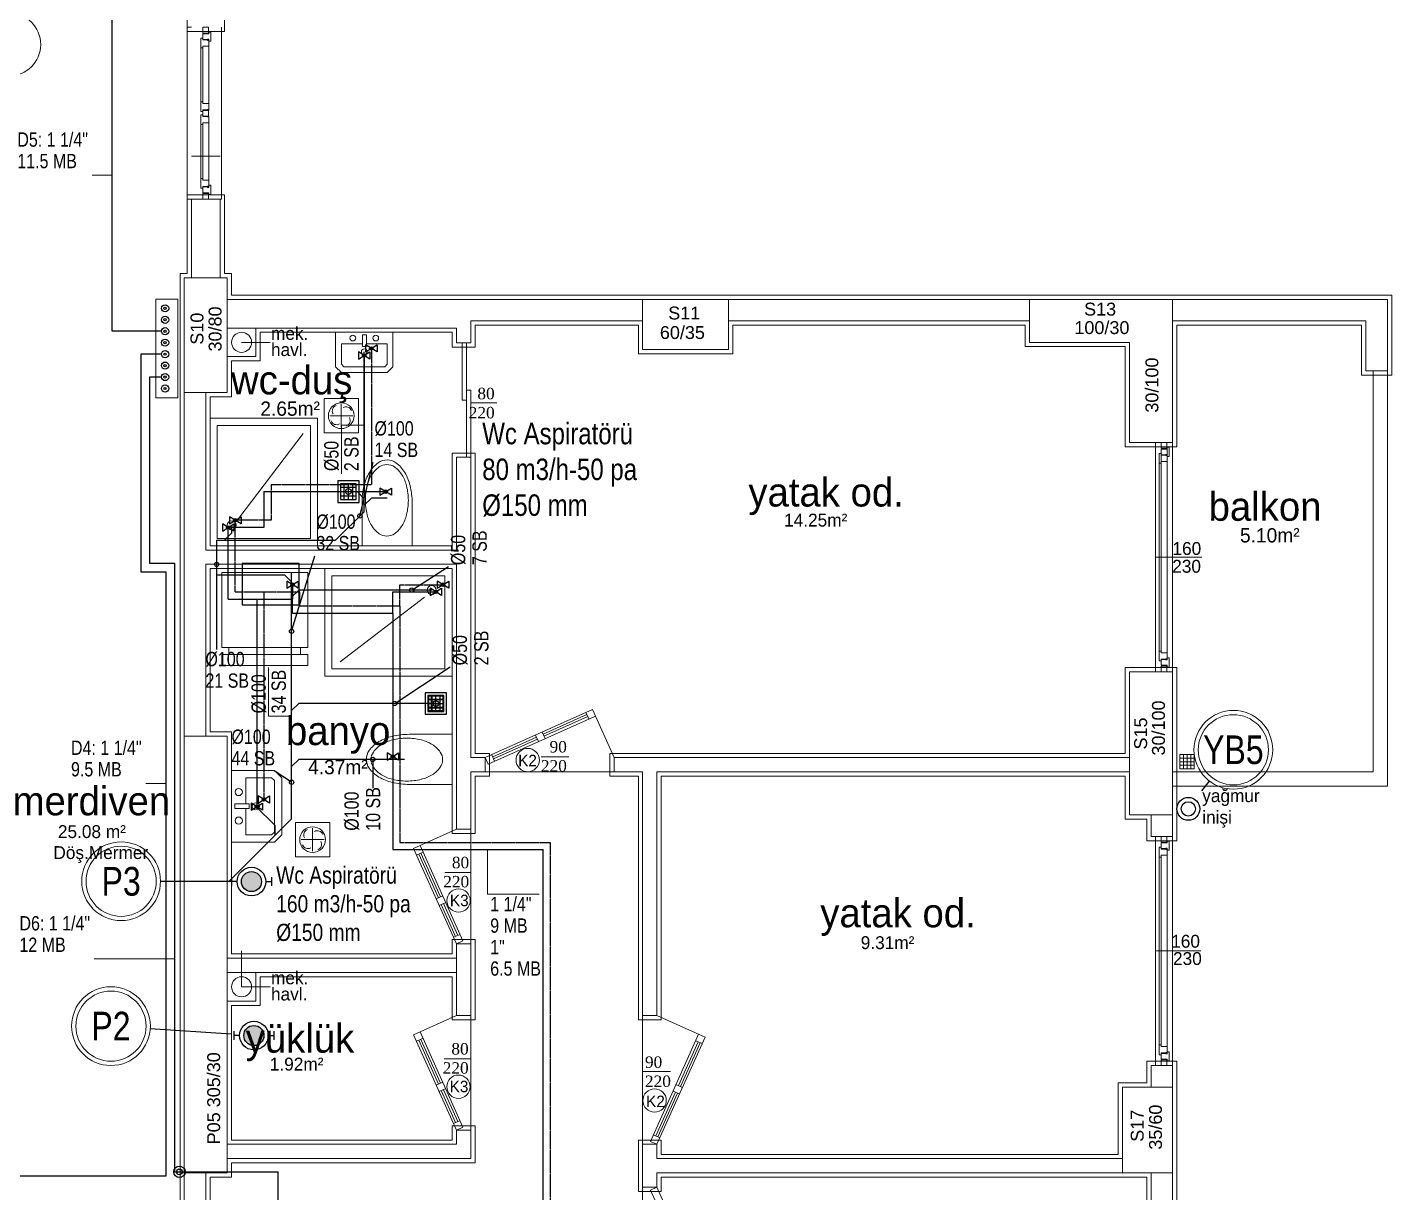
# Model space of a CAD drawing. Header units: centimetres. Extents: x 247352 to 270197, y -444050 to -441150.
# Drawn here: x 255610 to 256562, y -442880 to -442066 of the extents above; entities that cross this region are included whole.
import ezdxf
from ezdxf.enums import TextEntityAlignment as Align

# ---------------------------------------------------------------- set-up
doc = ezdxf.new("R2010")
doc.units = ezdxf.units.CM
doc.linetypes.add('DASHED', pattern=[1.524, 1.27, -0.254])
for name, color, linetype, lineweight in [('ROTAS-MIMARI', 8, 'Continuous', 13), ('ROTAS-MIMARI-YAZI', 8, 'Continuous', 13), ('ROTAS-SIHHI-HAVALANDIRMA-SEMBOL', 30, 'Continuous', 13), ('ROTAS-SIHHI-HAVALANDIRMA-YAZI', 30, 'Continuous', 9), ('ROTAS-SIHHI-KOLON-NO', 6, 'Continuous', 18), ('ROTAS-SIHHI-PIS-SU-CAP', 211, 'Continuous', 18), ('ROTAS-SIHHI-SAYAC', 5, 'Continuous', 18), ('ROTAS-SIHHI-TEMIZ-SU-CAP', 101, 'Continuous', 18), ('ROTAS-SIHHI-YAGMUR-NO', 3, 'Continuous', 18)]:
    doc.layers.add(name, color=color, linetype=linetype, lineweight=lineweight)
for name, color, linetype in [('ROTAS-SEMBOL-KILAVUZ', 9, 'Continuous'), ('ROTAS-SIHHI-PIS-SU', 6, 'Continuous'), ('ROTAS-SIHHI-SEMBOL', 5, 'Continuous'), ('ROTAS-SIHHI-SICAK-SU', 1, 'DASHED'), ('ROTAS-SIHHI-SOGUK-SU', 5, 'Continuous')]:
    doc.layers.add(name, color=color, linetype=linetype)
doc.styles.add('arial_1_18', font='arial.ttf', dxfattribs={"height": 0.2})
doc.styles.add('ROTAS-YAZI', font='arial.ttf')
pattern_1 = [(45, (11656977.4, -21881944.5), (-441.941738, 441.941738), []), (45, (11657419.35, -21881944.5), (-441.941738, 441.941738), [781.25, -156.25, 0, -156.25])]

# ---------------------------------------------------------------- blocks, each defined once
blk = doc.blocks.new('ROTAS-S2-PIS-KOLON')
h = blk.add_hatch(color=6)
edge = h.paths.add_edge_path()
edge.add_arc((0, 0), 7, 0, 360)
at = {"color": 30}
for p, q in [((-10, 0), (-14, 0)), ((10, 0), (14, 0))]:
    blk.add_line(p, q, dxfattribs=at)
at = {"color": 1}
for points in [[(-14, -3), (-14, 3)], [(14, -3), (14, 3)]]:
    blk.add_lwpolyline(points, dxfattribs=at)
at = {"color": 30}
blk.add_circle((0, 0), 10, dxfattribs=at)
at = {"color": 6}
blk.add_circle((0, 0), 7, dxfattribs=at)
at = {"style": 'ROTAS-YAZI', "flags": 1}
blk.add_attdef('NO', (0, 0), '', height=5, dxfattribs=at)
blk = doc.blocks.new('ROTAS-S2-YER-SUZGECI')
for p, q in [((-5.5, 3), (5.5, 3)), ((-5.5, 0), (5.5, 0)), ((-3, -5.5), (-3, 5.5)), ((0, -5.5), (0, 5.5)), ((3, -5.5), (3, 5.5)), ((-5.5, -3), (5.5, -3))]:
    blk.add_line(p, q)
for points in [[(-7.5, -7.5), (7.5, -7.5), (7.5, 7.5), (-7.5, 7.5)], [(-5.5, -5.5), (5.5, -5.5), (5.5, 5.5), (-5.5, 5.5)]]:
    blk.add_lwpolyline(points, close=True)
blk.add_circle((0, 0), 2)
blk = doc.blocks.new('ROTAS-S2-TEMIZ-GIRIS')
for radius in [4, 2]:
    blk.add_circle((0, 0), radius)
blk = doc.blocks.new('ROTAS-S2-KURESEL-VANA')
blk.add_lwpolyline([(-4, -2.5), (4, 2.5), (4, -2.5), (-4, 2.5)], close=True)
blk.add_circle((0, 0), 1.2)
blk = doc.blocks.new('ROTAS-S2-KOLON-YAGMUR')
at = {"color": 3}
for radius in [8, 5]:
    blk.add_circle((0, 0), radius, dxfattribs=at)
blk = doc.blocks.new('ROTAS-S2-TS-KOLON')
for radius in [2.5, 0.8]:
    blk.add_circle((0, 0), radius)
blk = doc.blocks.new('ROTAS-S2-KOLON-NO')
at = {"color": 1}
for radius in [27.5, 24.5]:
    blk.add_circle((0, 0), radius, dxfattribs=at)
at = {"color": 6, "style": 'ROTAS-YAZI', "width": 0.8}
blk.add_attdef('NO', text='', height=20, dxfattribs=at).set_placement((0, 0), align=Align.MIDDLE_CENTER)
blk = doc.blocks.new('ROTAS-S2-ASPIRATOR')
for q in [(-8, 0), (0, 8), (8, 0), (0, -8)]:
    blk.add_line((0, 0), q)
blk.add_lwpolyline([(-12, -12), (12, -12), (12, 12), (-12, 12)], close=True)
blk.add_circle((0, 0), 9)
for centre, start, end in [((-2.26, 3.3), 110, 210), ((3.3, 2.26), 20, 120), ((-3.3, -2.26), 200, 300), ((2.26, -3.3), 290, 390)]:
    blk.add_arc(centre, 4, start, end)
blk = doc.blocks.new('ROTAS-S2-KOLON-NO-YAGMUR')
at = {"color": 1}
for radius in [27.5, 24.5]:
    blk.add_circle((0, 0), radius, dxfattribs=at)
at = {"color": 3, "style": 'ROTAS-YAZI', "width": 0.8}
blk.add_attdef('NO', text='', height=20, dxfattribs=at).set_placement((0, 0), align=Align.MIDDLE_CENTER)
blk = doc.blocks.new('ROTAS-S2-TS-CAP2')
at = {"style": 'ROTAS-YAZI', "width": 0.8}
for tag, p in [('C1', (0, 15)), ('M1', (0, 0))]:
    blk.add_attdef(tag, p, '', height=10, dxfattribs=at)
blk = doc.blocks.new('ROTAS-S2-PS-CAP-U')
for p, q in [((0, 0), (0, 16)), ((0, 16), (34, 16))]:
    blk.add_line(p, q)
at = {"style": 'ROTAS-YAZI', "width": 0.8}
for tag, p in [('CAP', (2, 18)), ('SB', (2, 4))]:
    blk.add_attdef(tag, p, '', height=10, dxfattribs=at)
blk = doc.blocks.new('ROTAS-S2-PS-CAP-UL')
for p, q in [((0, 16), (-34, 16)), ((0, 0), (0, 16))]:
    blk.add_line(p, q)
at = {"style": 'ROTAS-YAZI', "width": 0.8}
for tag, p in [('CAP', (-32, 18)), ('SB', (-32, 4))]:
    blk.add_attdef(tag, p, '', height=10, dxfattribs=at)
blk = doc.blocks.new('ROTAS-S2-TS-CAP4')
at = {"style": 'ROTAS-YAZI', "width": 0.8}
for tag, p in [('C1', (0, 45)), ('M1', (0, 30)), ('C2', (0, 15)), ('M2', (0, 0))]:
    blk.add_attdef(tag, p, '', height=10, dxfattribs=at)

msp = doc.modelspace()

# ---------------------------------------------------------------- hatches: boundary and pattern name
at = {"layer": 'ROTAS-MIMARI', "ltscale": 0.03}
h = msp.add_hatch(dxfattribs=at)
h.set_pattern_fill('ANSI35', color=256, scale=50, style=0)
h.set_pattern_definition([(45, (11656977.4, -21882944.5), (-441.941738, 441.941738), []), (45, (11657419.35, -21882944.5), (-441.941738, 441.941738), [781.25, -156.25, 0, -156.25])])
h.paths.add_polyline_path([(255749.41, -442240.76), (255719.41, -442240.76), (255719.41, -442320.76), (255749.41, -442320.76)])
h.paths.add_polyline_path([(255747.89, -442295.14), (255747.89, -442259.02), (255733.92, -442259.02), (255733.92, -442295.14)], flags=24)
h.paths.add_polyline_path([(255735.23, -442289.73), (255735.23, -442262.7), (255721.27, -442262.7), (255721.27, -442289.73)], flags=24)
h = msp.add_hatch(dxfattribs=at)
h.set_pattern_fill('ANSI35', color=256, scale=50, style=0)
h.set_pattern_definition(pattern_1)
h.paths.add_polyline_path([(256099.41, -442255.76), (256039.41, -442255.76), (256039.41, -442290.76), (256099.41, -442290.76)])
h.paths.add_polyline_path([(256049.12, -442285.91), (256085.24, -442285.91), (256085.24, -442271.94), (256049.12, -442271.94)], flags=24)
h.paths.add_polyline_path([(256054.97, -442272.27), (256081.99, -442272.27), (256081.99, -442258.31), (256054.97, -442258.31)], flags=24)
h = msp.add_hatch(dxfattribs=at)
h.set_pattern_fill('ANSI35', color=256, scale=50, style=0)
h.set_pattern_definition(pattern_1)
h.paths.add_polyline_path([(256409.41, -442255.76), (256309.41, -442255.76), (256309.41, -442285.76), (256379.41, -442285.76), (256379.41, -442355.76), (256409.41, -442355.76)])
h.paths.add_polyline_path([(256401.97, -442337.15), (256401.97, -442294.04), (256388, -442294.04), (256388, -442337.15)], flags=24)
h.paths.add_polyline_path([(256338.52, -442282.46), (256381.64, -442282.46), (256381.64, -442268.49), (256338.52, -442268.49)], flags=24)
h.paths.add_polyline_path([(256345.29, -442269.54), (256372.32, -442269.54), (256372.32, -442255.57), (256345.29, -442255.57)], flags=9)
h = msp.add_hatch(dxfattribs=at)
h.set_pattern_fill('ANSI35', color=256, scale=50, style=0)
h.set_pattern_definition(pattern_1)
h.paths.add_polyline_path([(256409.41, -442515.76), (256379.41, -442515.76), (256379.41, -442615.76), (256409.41, -442615.76)])
h.paths.add_polyline_path([(256406.53, -442576.61), (256406.53, -442533.5), (256392.56, -442533.5), (256392.56, -442576.61)], flags=24)
h.paths.add_polyline_path([(256394.1, -442572.42), (256394.1, -442545.4), (256380.14, -442545.4), (256380.14, -442572.42)], flags=24)
h = msp.add_hatch(dxfattribs=at)
h.set_pattern_fill('ANSI35', color=256, scale=50, style=0)
h.set_pattern_definition(pattern_1)
h.paths.add_polyline_path([(255749.41, -442560.76), (255719.41, -442560.76), (255719.41, -442865.76), (255749.41, -442865.76)])
h.paths.add_polyline_path([(255746.9, -442848.09), (255746.9, -442779.12), (255732.93, -442779.12), (255732.93, -442848.09)], flags=24)
h = msp.add_hatch(dxfattribs=at)
h.set_pattern_fill('ANSI35', color=256, scale=50, style=0)
h.set_pattern_definition(pattern_1)
h.paths.add_polyline_path([(256409.41, -442805.76), (256374.41, -442805.76), (256374.41, -442865.76), (256409.41, -442865.76)])
h.paths.add_polyline_path([(256404.48, -442851.82), (256404.48, -442815.7), (256390.51, -442815.7), (256390.51, -442851.82)], flags=24)
h.paths.add_polyline_path([(256391.7, -442846.31), (256391.7, -442819.28), (256377.74, -442819.28), (256377.74, -442846.31)], flags=24)

# ---------------------------------------------------------------- linework, layer by layer
for p, q in [((255721.41, -442068.76), (255721.41, -442058.76)), ((255747.41, -442058.76), (255747.41, -442068.76)), ((255721.41, -442185.76), (255721.41, -442065.76)), ((255721.41, -442065.76), (255724.41, -442065.76)), ((255747.41, -442068.76), (255721.41, -442068.76)), ((255736.41, -442065.76), (255732.41, -442065.76)), ((255732.41, -442065.76), (255732.41, -442069.76)), ((255736.41, -442069.76), (255736.41, -442065.76)), ((255736.61, -442070.28), (255736.61, -442069.08)), ((255738.01, -442069.08), (255736.61, -442069.08)), ((255738.01, -442075.48), (255738.01, -442069.08)), ((255745.41, -442185.76), (255745.41, -442065.76)), ((255731.01, -442080.18), (255731.01, -442073.38)), ((255732.41, -442073.38), (255731.01, -442073.38)), ((255732.41, -442069.76), (255736.41, -442069.76)), ((255736.61, -442070.28), (255732.41, -442070.28)), ((255732.41, -442074.28), (255732.41, -442070.28)), ((255732.41, -442073.38), (255732.41, -442074.58)), ((255735.61, -442074.28), (255732.41, -442074.28)), ((255735.61, -442074.58), (255732.41, -442074.58)), ((255736.61, -442073.98), (255735.61, -442073.98)), ((255735.61, -442074.28), (255735.61, -442073.98)), ((255735.61, -442074.88), (255735.61, -442074.58)), ((255736.11, -442074.88), (255735.61, -442074.88)), ((255736.61, -442074.58), (255736.11, -442074.58)), ((255736.11, -442074.88), (255736.11, -442074.58)), ((255736.61, -442075.48), (255736.61, -442073.98)), ((255736.61, -442074.58), (255736.61, -442078.98)), ((255738.01, -442075.48), (255736.61, -442075.48)), ((255732.41, -442080.18), (255731.01, -442080.18)), ((255731.01, -442117.86), (255731.01, -442080.18)), ((255732.41, -442080.18), (255732.41, -442078.98)), ((255736.61, -442078.98), (255732.41, -442078.98)), ((255732.41, -442080.18), (255732.41, -442117.86)), ((255736.61, -442078.98), (255736.61, -442119.06)), ((255732.41, -442117.86), (255731.01, -442117.86)), ((255731.01, -442117.86), (255731.01, -442124.66)), ((255732.41, -442124.66), (255731.01, -442124.66)), ((255732.41, -442117.86), (255732.41, -442119.06)), ((255736.61, -442119.06), (255732.41, -442119.06)), ((255732.41, -442124.66), (255732.41, -442123.46)), ((255735.61, -442123.46), (255732.41, -442123.46)), ((255735.61, -442123.76), (255732.41, -442123.76)), ((255736.41, -442123.76), (255732.41, -442123.76)), ((255732.41, -442123.76), (255732.41, -442127.76)), ((255736.11, -442123.16), (255735.61, -442123.16)), ((255735.61, -442123.16), (255735.61, -442123.46)), ((255736.11, -442123.16), (255736.11, -442123.46)), ((255736.61, -442123.46), (255736.11, -442123.46)), ((255736.41, -442127.76), (255736.41, -442123.76)), ((255736.61, -442124.06), (255736.41, -442124.06)), ((255736.61, -442123.46), (255736.61, -442119.06)), ((255736.61, -442122.56), (255736.61, -442124.06)), ((255731.01, -442133.66), (255731.01, -442126.86)), ((255732.41, -442126.86), (255731.01, -442126.86)), ((255732.41, -442133.66), (255731.01, -442133.66)), ((255731.01, -442133.66), (255731.01, -442171.36)), ((255732.41, -442127.76), (255732.41, -442128.06)), ((255732.41, -442127.76), (255736.41, -442127.76)), ((255736.61, -442128.06), (255732.41, -442128.06)), ((255732.41, -442133.66), (255732.41, -442132.46)), ((255736.61, -442132.46), (255732.41, -442132.46)), ((255732.41, -442171.36), (255732.41, -442133.66)), ((255735.61, -442128.36), (255735.61, -442128.06)), ((255736.11, -442128.36), (255735.61, -442128.36)), ((255736.61, -442128.06), (255736.11, -442128.06)), ((255736.11, -442128.36), (255736.11, -442128.06)), ((255736.61, -442172.56), (255736.61, -442128.06)), ((255724.41, -442155.76), (255744.41, -442155.76)), ((255732.41, -442171.36), (255731.01, -442171.36)), ((255731.01, -442171.36), (255731.01, -442178.16)), ((255732.41, -442171.36), (255732.41, -442172.56)), ((255736.61, -442172.56), (255732.41, -442172.56)), ((255736.61, -442176.96), (255736.61, -442172.56)), ((255721.41, -442182.76), (255721.41, -442237.76)), ((255747.41, -442182.76), (255721.41, -442182.76)), ((255732.41, -442178.16), (255731.01, -442178.16)), ((255732.41, -442178.16), (255732.41, -442176.96)), ((255735.61, -442176.96), (255732.41, -442176.96)), ((255732.41, -442177.26), (255732.41, -442181.26)), ((255735.61, -442177.26), (255732.41, -442177.26)), ((255736.61, -442181.26), (255732.41, -442181.26)), ((255732.41, -442185.76), (255732.41, -442181.76)), ((255732.41, -442181.76), (255736.41, -442181.76)), ((255736.11, -442176.66), (255735.61, -442176.66)), ((255735.61, -442176.66), (255735.61, -442176.96)), ((255735.61, -442177.26), (255735.61, -442177.56)), ((255736.61, -442177.56), (255735.61, -442177.56)), ((255736.11, -442176.66), (255736.11, -442176.96)), ((255736.61, -442176.96), (255736.11, -442176.96)), ((255736.41, -442181.76), (255736.41, -442185.76)), ((255738.01, -442176.06), (255736.61, -442176.06)), ((255736.61, -442176.06), (255736.61, -442177.56)), ((255736.61, -442181.26), (255736.61, -442182.46)), ((255738.01, -442182.46), (255736.61, -442182.46)), ((255738.01, -442176.06), (255738.01, -442182.46)), ((255747.41, -442237.76), (255747.41, -442182.76)), ((255721.41, -442185.76), (255724.41, -442185.76)), ((255724.41, -442185.76), (255724.41, -442240.76)), ((255724.41, -442185.76), (255744.41, -442185.76)), ((255736.41, -442185.76), (255732.41, -442185.76)), ((255739.41, -442185.76), (255745.41, -442185.76)), ((255744.41, -442185.76), (255744.41, -442240.76)), ((255721.41, -442237.76), (255716.41, -442237.76)), ((255716.41, -442237.76), (255716.41, -442320.76)), ((255747.41, -442237.76), (255752.41, -442237.76)), ((255752.41, -442252.76), (255752.41, -442237.76)), ((255749.41, -442255.76), (256039.41, -442255.76)), ((256039.41, -442252.76), (255752.41, -442252.76)), ((256099.41, -442252.76), (256039.41, -442252.76)), ((256562.41, -442252.76), (256099.41, -442252.76)), ((256099.41, -442255.76), (256309.41, -442255.76)), ((256562.41, -442252.76), (256562.41, -442308.76)), ((255749.41, -442275.76), (255909.41, -442275.76)), ((255769.41, -442275.76), (255749.41, -442275.76)), ((255749.41, -442275.76), (255749.41, -442295.76)), ((255769.41, -442295.76), (255769.41, -442275.76)), ((255909.41, -442275.76), (255909.41, -442286.05)), ((255919.41, -442270.76), (256039.41, -442270.76)), ((255919.41, -442270.76), (255919.41, -442286.05)), ((255922.41, -442289.05), (255922.41, -442273.76)), ((255922.41, -442273.76), (256036.41, -442273.76)), ((256036.41, -442273.76), (256036.41, -442293.76)), ((256099.41, -442270.76), (256309.41, -442270.76)), ((256102.41, -442293.76), (256102.41, -442273.76)), ((256102.41, -442273.76), (256306.41, -442273.76)), ((256306.41, -442273.76), (256306.41, -442288.76)), ((256409.41, -442270.76), (256544.41, -442270.76)), ((256412.41, -442358.76), (256412.41, -442273.76)), ((256412.41, -442273.76), (256541.41, -442273.76)), ((256541.41, -442273.76), (256541.41, -442308.76)), ((256544.41, -442270.76), (256544.41, -442305.76)), ((255779.41, -442285.76), (255759.41, -442285.76)), ((255772.41, -442278.76), (255906.41, -442278.76)), ((255772.41, -442278.76), (255772.41, -442298.76)), ((255906.41, -442278.76), (255906.41, -442289.05)), ((255909.41, -442286.05), (255919.41, -442286.05)), ((255913.41, -442286.05), (255913.41, -442326.05)), ((255916.41, -442326.05), (255916.41, -442286.05)), ((255749.41, -442295.76), (255769.41, -442295.76)), ((255906.41, -442289.05), (255922.41, -442289.05)), ((256036.41, -442293.76), (256102.41, -442293.76)), ((256306.41, -442288.76), (256376.41, -442288.76)), ((256376.41, -442288.76), (256376.41, -442358.76)), ((255752.41, -442323.76), (255752.41, -442298.76)), ((255752.41, -442298.76), (255772.41, -442298.76)), ((256544.41, -442305.76), (256559.41, -442305.76)), ((256541.41, -442308.76), (256562.41, -442308.76)), ((255716.41, -442320.76), (255716.41, -442560.76)), ((255719.41, -442320.76), (255719.41, -442560.76)), ((255734.41, -442320.76), (255734.41, -442350.76)), ((255737.41, -442427.76), (255737.41, -442323.76)), ((255737.41, -442323.76), (255752.41, -442323.76)), ((255913.41, -442326.05), (255916.41, -442326.05)), ((255916.41, -442319.08), (255916.41, -442366.05)), ((255919.41, -442319.08), (255916.41, -442319.08)), ((255919.41, -442366.05), (255919.41, -442319.08)), ((255919.41, -442328.06), (255937.52, -442328.06)), ((255734.41, -442430.76), (255734.41, -442341.76)), ((255807.41, -442338.76), (255737.41, -442338.76)), ((255922.41, -442363.05), (255906.41, -442363.05)), ((255906.41, -442363.05), (255906.41, -442427.76)), ((255922.41, -442572.76), (255922.41, -442363.05)), ((256376.41, -442358.76), (256391.41, -442358.76)), ((256391.41, -442358.76), (256412.41, -442358.76)), ((256409.41, -442355.76), (256394.41, -442355.76)), ((256397.6, -442515.76), (256397.6, -442355.76)), ((256400.01, -442501.36), (256400.01, -442363.36)), ((256401.41, -442363.36), (256400.01, -442363.36)), ((256400.01, -442370.16), (256400.01, -442363.36)), ((256401.41, -442355.76), (256401.41, -442359.76)), ((256401.41, -442359.76), (256405.41, -442359.76)), ((256401.41, -442360.26), (256401.41, -442501.36)), ((256401.41, -442364.26), (256401.41, -442360.26)), ((256405.61, -442360.26), (256401.41, -442360.26)), ((256401.41, -442363.36), (256401.41, -442364.56)), ((256404.61, -442364.26), (256401.41, -442364.26)), ((256404.61, -442364.26), (256404.61, -442363.96)), ((256405.61, -442363.96), (256404.61, -442363.96)), ((256405.41, -442359.76), (256405.41, -442355.76)), ((256405.61, -442359.06), (256405.61, -442502.56)), ((256407.01, -442359.06), (256405.61, -442359.06)), ((256405.61, -442360.26), (256405.61, -442359.06)), ((256405.61, -442365.46), (256405.61, -442363.96)), ((256407.01, -442365.46), (256407.01, -442359.06)), ((256409.41, -442515.76), (256409.41, -442355.76)), ((255909.41, -442366.05), (255909.41, -442430.76)), ((255909.41, -442366.05), (255919.41, -442366.05)), ((255916.41, -442366.05), (255919.41, -442366.05)), ((255919.41, -442366.05), (255919.41, -442575.76)), ((256401.41, -442370.16), (256400.01, -442370.16)), ((256404.61, -442364.56), (256401.41, -442364.56)), ((256405.61, -442368.96), (256401.41, -442368.96)), ((256401.41, -442370.16), (256401.41, -442368.96)), ((256404.61, -442364.86), (256404.61, -442364.56)), ((256405.11, -442364.86), (256404.61, -442364.86)), ((256405.11, -442364.86), (256405.11, -442364.56)), ((256405.61, -442364.56), (256405.11, -442364.56)), ((256405.61, -442364.56), (256405.61, -442368.96)), ((256407.01, -442365.46), (256405.61, -442365.46)), ((255843.49, -442397.84), (255843.49, -442427.72)), ((255878.49, -442397.84), (255878.49, -442427.76)), ((255734.41, -442430.76), (255909.41, -442430.76)), ((255906.41, -442427.76), (255737.41, -442427.76)), ((255878.49, -442427.76), (255843.45, -442427.76)), ((256397.6, -442435.76), (256429.92, -442435.74)), ((255734.41, -442440.76), (255909.41, -442440.76)), ((255734.41, -442440.76), (255734.41, -442560.76)), ((255737.41, -442557.76), (255737.41, -442443.76)), ((255737.41, -442443.76), (255906.41, -442443.76)), ((255817.41, -442513.76), (255817.41, -442443.76)), ((255906.41, -442443.76), (255906.41, -442628.76)), ((255909.41, -442440.76), (255909.41, -442625.76)), ((256401.41, -442501.36), (256400.01, -442501.36)), ((256400.01, -442501.36), (256400.01, -442508.16)), ((256401.41, -442501.36), (256401.41, -442502.56)), ((256405.61, -442502.56), (256401.41, -442502.56)), ((256401.41, -442508.16), (256401.41, -442506.96)), ((256404.61, -442506.96), (256401.41, -442506.96)), ((256401.41, -442507.26), (256401.41, -442511.26)), ((256404.61, -442507.26), (256401.41, -442507.26)), ((256405.11, -442506.66), (256404.61, -442506.66)), ((256404.61, -442506.66), (256404.61, -442506.96)), ((256404.61, -442507.26), (256404.61, -442507.56)), ((256405.11, -442506.66), (256405.11, -442506.96)), ((256405.61, -442506.96), (256405.11, -442506.96)), ((256405.61, -442506.96), (256405.61, -442502.56)), ((256407.01, -442506.06), (256405.61, -442506.06)), ((256405.61, -442506.06), (256405.61, -442507.56)), ((256407.01, -442506.06), (256407.01, -442512.46)), ((256391.41, -442512.76), (256376.41, -442512.76)), ((256376.41, -442512.76), (256376.41, -442572.76)), ((256412.41, -442512.76), (256391.41, -442512.76)), ((256401.41, -442508.16), (256400.01, -442508.16)), ((256405.61, -442511.26), (256401.41, -442511.26)), ((256401.41, -442515.76), (256401.41, -442511.76)), ((256401.41, -442511.76), (256405.41, -442511.76)), ((256405.61, -442507.56), (256404.61, -442507.56)), ((256405.41, -442511.76), (256405.41, -442515.76)), ((256405.61, -442511.26), (256405.61, -442512.46)), ((256407.01, -442512.46), (256405.61, -442512.46)), ((256412.41, -442515.76), (256412.41, -442512.76)), ((256412.41, -442585.76), (256412.41, -442515.76)), ((255890.02, -442542.92), (255890.02, -442532.92)), ((255890.02, -442532.92), (255900.02, -442532.92)), ((255890.02, -442535.39), (255900.02, -442535.39)), ((255892.48, -442532.92), (255892.48, -442542.92)), ((255895.1, -442532.92), (255895.1, -442542.92)), ((255897.72, -442532.92), (255897.72, -442542.92)), ((255900.02, -442532.92), (255900.02, -442542.92)), ((255890.02, -442537.92), (255900.02, -442537.92)), ((255890.02, -442540.45), (255900.02, -442540.45)), ((255900.02, -442542.92), (255890.02, -442542.92)), ((255929.49, -442575.76), (256004.37, -442542.12)), ((256001.85, -442548.73), (255999.81, -442544.17)), ((256019.49, -442575.76), (256004.37, -442542.12)), ((255931.53, -442580.32), (256006.42, -442546.68)), ((255969.87, -442559.4), (256000.47, -442545.65)), ((255970.52, -442560.84), (256001.12, -442547.09)), ((255716.41, -442560.76), (255716.41, -442585.76)), ((255752.41, -442557.76), (255737.41, -442557.76)), ((255752.41, -442712.76), (255752.41, -442557.76)), ((255876.54, -442559.46), (255906.46, -442559.46)), ((255906.46, -442559.46), (255906.46, -442594.5)), ((255934.71, -442575.2), (255965.31, -442561.45)), ((255935.36, -442576.64), (255965.96, -442562.89)), ((255964.65, -442559.97), (255966.69, -442564.53)), ((255969.21, -442557.92), (255971.26, -442562.48)), ((255932.49, -442572.76), (255922.41, -442572.76)), ((255932.49, -442588.76), (255932.49, -442572.76)), ((255934.05, -442573.71), (255936.1, -442578.28)), ((256376.41, -442572.76), (256016.49, -442572.76)), ((256016.49, -442572.76), (256016.49, -442588.76)), ((256424.53, -442573.56), (256414.53, -442573.56)), ((256414.53, -442573.56), (256414.53, -442583.56)), ((256416.99, -442573.56), (256416.99, -442583.56)), ((256419.61, -442573.56), (256419.61, -442583.56)), ((256422.23, -442573.56), (256422.23, -442583.56)), ((256424.53, -442583.56), (256424.53, -442573.56)), ((255919.41, -442575.76), (255929.49, -442575.76)), ((255929.49, -442585.76), (255929.49, -442575.76)), ((255929.49, -442575.76), (255931.53, -442580.32)), ((255968.49, -442575.22), (255987.81, -442575.22)), ((256019.49, -442575.76), (256379.41, -442575.76)), ((256019.49, -442585.76), (256019.49, -442575.76)), ((256414.53, -442576.03), (256424.53, -442576.03)), ((256414.53, -442578.56), (256424.53, -442578.56)), ((256414.53, -442581.09), (256424.53, -442581.09)), ((255716.41, -442585.76), (255716.41, -442790.76)), ((255919.41, -442585.76), (255919.41, -442625.76)), ((255919.41, -442585.76), (255929.49, -442585.76)), ((255922.41, -442628.76), (255922.41, -442588.76)), ((255922.41, -442588.76), (255932.49, -442588.76)), ((255929.49, -442585.76), (256019.49, -442585.76)), ((256016.49, -442588.76), (256036.41, -442588.76)), ((256019.49, -442585.76), (256039.41, -442585.76)), ((256036.41, -442588.76), (256036.41, -442758.76)), ((256039.41, -442585.76), (256039.41, -442755.76)), ((256049.41, -442585.76), (256049.41, -442755.76)), ((256049.41, -442585.76), (256379.41, -442585.76)), ((256052.41, -442758.76), (256052.41, -442588.76)), ((256052.41, -442588.76), (256376.41, -442588.76)), ((256376.41, -442588.76), (256376.41, -442618.76)), ((256412.41, -442633.76), (256412.41, -442585.76)), ((256414.53, -442583.56), (256424.53, -442583.56)), ((255876.54, -442594.46), (255906.42, -442594.46)), ((256376.41, -442618.76), (256391.41, -442618.76)), ((256391.41, -442618.76), (256391.41, -442633.76)), ((256394.41, -442615.76), (256394.41, -442630.76)), ((256409.41, -442615.76), (256409.41, -442630.76)), ((255909.41, -442625.76), (255879.5, -442639.2)), ((255906.41, -442628.76), (255922.41, -442628.76)), ((255909.41, -442625.76), (255919.41, -442625.76)), ((255919.41, -442705.76), (255919.41, -442625.76)), ((256394.41, -442630.76), (256409.41, -442630.76)), ((256397.6, -442790.76), (256397.6, -442630.76)), ((256401.41, -442630.76), (256401.41, -442634.76)), ((256405.41, -442634.76), (256405.41, -442630.76)), ((256409.41, -442790.76), (256409.41, -442630.76)), ((255909.41, -442705.76), (255879.5, -442639.2)), ((255913.97, -442703.71), (255884.06, -442637.15)), ((256412.41, -442633.76), (256391.41, -442633.76)), ((256400.01, -442645.16), (256400.01, -442638.36)), ((256401.41, -442638.36), (256400.01, -442638.36)), ((256401.41, -442634.76), (256405.41, -442634.76)), ((256405.61, -442635.26), (256401.41, -442635.26)), ((256401.41, -442639.26), (256401.41, -442635.26)), ((256401.41, -442638.36), (256401.41, -442639.56)), ((256404.61, -442639.26), (256401.41, -442639.26)), ((256404.61, -442639.56), (256401.41, -442639.56)), ((256405.61, -442638.96), (256404.61, -442638.96)), ((256404.61, -442639.26), (256404.61, -442638.96)), ((256404.61, -442639.86), (256404.61, -442639.56)), ((256405.11, -442639.86), (256404.61, -442639.86)), ((256405.61, -442639.56), (256405.11, -442639.56)), ((256405.11, -442639.86), (256405.11, -442639.56)), ((256405.61, -442635.26), (256405.61, -442634.06)), ((256407.01, -442634.06), (256405.61, -442634.06)), ((256405.61, -442640.46), (256405.61, -442638.96)), ((256405.61, -442639.56), (256405.61, -442643.96)), ((256407.01, -442640.46), (256405.61, -442640.46)), ((256407.01, -442640.46), (256407.01, -442634.06)), ((255886.11, -442641.71), (255881.55, -442643.76)), ((255896.79, -442673.7), (255883.04, -442643.1)), ((255898.23, -442673.05), (255884.48, -442642.45)), ((256400.01, -442776.36), (256400.01, -442645.16)), ((256401.41, -442645.16), (256400.01, -442645.16)), ((256401.41, -442645.16), (256401.41, -442643.96)), ((256405.61, -442643.96), (256401.41, -442643.96)), ((256401.41, -442645.16), (256401.41, -442776.36)), ((256405.61, -442643.96), (256405.61, -442777.56)), ((255901.3, -442656.04), (255919.41, -442656.04)), ((255895.3, -442674.36), (255899.86, -442672.31)), ((255897.35, -442678.92), (255901.91, -442676.87)), ((255908.85, -442700.54), (255898.84, -442678.26)), ((255910.29, -442699.89), (255900.28, -442677.61)), ((255922.41, -442702.76), (255906.41, -442702.76)), ((255906.41, -442702.76), (255906.41, -442712.76)), ((255907.36, -442701.2), (255911.92, -442699.15)), ((255909.41, -442705.76), (255913.97, -442703.71)), ((255909.41, -442705.76), (255909.41, -442755.76)), ((255909.41, -442705.76), (255919.41, -442705.76)), ((255919.41, -442705.76), (255919.41, -442755.76)), ((255922.41, -442758.76), (255922.41, -442702.76)), ((255749.41, -442715.76), (255909.41, -442715.76)), ((255906.41, -442712.76), (255752.41, -442712.76)), ((255759.41, -442735.76), (255759.41, -442710.76)), ((256429.05, -442710.76), (256397.6, -442710.76)), ((255749.41, -442725.76), (255909.41, -442725.76)), ((255769.41, -442725.76), (255749.41, -442725.76)), ((255749.41, -442725.76), (255749.41, -442745.76)), ((255769.41, -442745.76), (255769.41, -442725.76)), ((255779.41, -442735.76), (255759.41, -442735.76)), ((255772.41, -442728.76), (255906.41, -442728.76)), ((255772.41, -442728.76), (255772.41, -442748.76)), ((255906.41, -442728.76), (255906.41, -442758.76)), ((255749.41, -442745.76), (255769.41, -442745.76)), ((255752.41, -442787.76), (255752.41, -442748.76)), ((255752.41, -442748.76), (255772.41, -442748.76)), ((255909.41, -442755.76), (255879.5, -442769.2)), ((255906.41, -442758.76), (255922.41, -442758.76)), ((255909.41, -442755.76), (255919.41, -442755.76)), ((255919.41, -442835.76), (255919.41, -442755.76)), ((256036.41, -442758.76), (256052.41, -442758.76)), ((256039.41, -442755.76), (256049.41, -442755.76)), ((256039.41, -442845.76), (256039.41, -442755.76)), ((256049.41, -442755.76), (256083.06, -442770.88)), ((255909.41, -442835.76), (255879.5, -442769.2)), ((255886.11, -442771.71), (255881.55, -442773.76)), ((255896.79, -442803.7), (255883.04, -442773.1)), ((255913.97, -442833.71), (255884.06, -442767.15)), ((255898.23, -442803.05), (255884.48, -442772.45)), ((256044.85, -442843.71), (256078.5, -442768.83)), ((256049.41, -442845.76), (256083.06, -442770.88)), ((256076.45, -442773.39), (256081.01, -442775.44)), ((256064.34, -442804.73), (256078.08, -442774.13)), ((256065.78, -442805.38), (256079.52, -442774.78)), ((256401.41, -442776.36), (256400.01, -442776.36)), ((256400.01, -442776.36), (256400.01, -442783.16)), ((256401.41, -442783.16), (256400.01, -442783.16)), ((256401.41, -442776.36), (256401.41, -442777.56)), ((256405.61, -442777.56), (256401.41, -442777.56)), ((256401.41, -442783.16), (256401.41, -442781.96)), ((256404.61, -442781.96), (256401.41, -442781.96)), ((256401.41, -442782.26), (256401.41, -442786.26)), ((256404.61, -442782.26), (256401.41, -442782.26)), ((256405.11, -442781.66), (256404.61, -442781.66)), ((256404.61, -442781.66), (256404.61, -442781.96)), ((256404.61, -442782.26), (256404.61, -442782.56)), ((256405.61, -442782.56), (256404.61, -442782.56)), ((256405.11, -442781.66), (256405.11, -442781.96)), ((256405.61, -442781.96), (256405.11, -442781.96)), ((256405.61, -442781.96), (256405.61, -442777.56)), ((256407.01, -442781.06), (256405.61, -442781.06)), ((256405.61, -442781.06), (256405.61, -442782.56)), ((256407.01, -442781.06), (256407.01, -442787.46)), ((255716.41, -442790.76), (255716.41, -442865.76)), ((255752.41, -442842.74), (255752.41, -442787.76)), ((255900.91, -442785.98), (255919.03, -442785.98)), ((256391.41, -442787.76), (256391.41, -442802.76)), ((256391.41, -442787.76), (256412.41, -442787.76)), ((256394.41, -442790.76), (256394.41, -442805.76)), ((256394.41, -442790.76), (256409.41, -442790.76)), ((256405.61, -442786.26), (256401.41, -442786.26)), ((256401.41, -442790.76), (256401.41, -442786.76)), ((256401.41, -442786.76), (256405.41, -442786.76)), ((256405.41, -442786.76), (256405.41, -442790.76)), ((256405.61, -442786.26), (256405.61, -442787.46)), ((256407.01, -442787.46), (256405.61, -442787.46)), ((256409.41, -442790.76), (256409.41, -442805.76)), ((256412.41, -442805.76), (256412.41, -442787.76)), ((255895.3, -442804.36), (255899.86, -442802.31)), ((256058.83, -442795), (256039.51, -442795)), ((255897.35, -442808.92), (255901.91, -442806.87)), ((255908.85, -442830.54), (255898.84, -442808.26)), ((255910.29, -442829.89), (255900.28, -442807.61)), ((256048.54, -442839.89), (256062.29, -442809.29)), ((256049.98, -442840.54), (256063.73, -442809.94)), ((256065.21, -442810.6), (256060.65, -442808.55)), ((256067.26, -442806.04), (256062.7, -442803.99)), ((256391.41, -442802.76), (256371.41, -442802.76)), ((256371.41, -442802.76), (256371.41, -442852.76)), ((256412.41, -442865.76), (256412.41, -442805.76)), ((255907.36, -442831.2), (255911.92, -442829.15)), ((255922.41, -442832.76), (255906.41, -442832.76)), ((255906.41, -442832.76), (255906.41, -442842.76)), ((255909.41, -442835.76), (255913.97, -442833.71)), ((255909.41, -442835.76), (255909.41, -442845.76)), ((255909.41, -442835.76), (255919.41, -442835.76)), ((255919.41, -442835.76), (255919.41, -442855.76)), ((255922.41, -442858.76), (255922.41, -442832.76)), ((256051.46, -442841.2), (256046.9, -442839.15)), ((255749.41, -442845.74), (255909.41, -442845.74)), ((255906.41, -442842.74), (255752.41, -442842.74)), ((256052.41, -442842.76), (256036.41, -442842.76)), ((256036.41, -442842.76), (256036.41, -442850.76)), ((256039.41, -442845.76), (256039.41, -442875.76)), ((256039.41, -442845.76), (256049.41, -442845.76)), ((256049.41, -442845.76), (256044.85, -442843.71)), ((256049.41, -442845.76), (256049.41, -442855.76)), ((256052.41, -442847.76), (256052.41, -442842.76)), ((256052.41, -442852.76), (256052.41, -442847.76)), ((255749.41, -442855.74), (255919.41, -442855.74)), ((255752.41, -442858.74), (255922.41, -442858.74)), ((255752.41, -442868.76), (255752.41, -442858.74)), ((256036.41, -442850.76), (256036.41, -442865.76)), ((256049.41, -442855.76), (256374.41, -442855.76)), ((256371.41, -442852.76), (256052.41, -442852.76)), ((255716.41, -442865.76), (255716.41, -442898.76)), ((255719.41, -442865.76), (255719.41, -442895.76)), ((255734.41, -442865.76), (255734.41, -442895.76)), ((255737.41, -442898.76), (255737.41, -442868.76)), ((255737.41, -442868.76), (255752.41, -442868.76)), ((256036.41, -442865.76), (256036.41, -442878.76)), ((256049.41, -442865.76), (256049.41, -442875.76)), ((256049.41, -442865.76), (256374.41, -442865.76)), ((256052.41, -442878.76), (256052.41, -442868.76)), ((256052.41, -442868.76), (256099.41, -442868.76)), ((256099.41, -442868.76), (256374.41, -442868.76)), ((256374.41, -442868.76), (256391.41, -442868.76)), ((256391.41, -442868.76), (256391.41, -442913.76)), ((256394.41, -442865.76), (256394.41, -442910.76)), ((256409.41, -442865.76), (256409.41, -442910.76)), ((256412.41, -442913.76), (256412.41, -442865.76)), ((256036.41, -442878.76), (256052.41, -442878.76)), ((256039.41, -442875.76), (256049.41, -442875.76)), ((256039.41, -442875.76), (256039.41, -442965.76)), ((256049.41, -442875.76), (256044.85, -442877.81)), ((256044.85, -442877.81), (256078.5, -442952.69)), ((256049.41, -442875.76), (256083.06, -442950.65))]:
    msp.add_line(p, q, dxfattribs=at)
for points in [[(255719.41, -442320.76), (255719.41, -442240.76)], [(255719.41, -442240.76), (255749.41, -442240.76)], [(255749.41, -442240.76), (255749.41, -442320.76)], [(256039.41, -442255.76), (256099.41, -442255.76)], [(256039.41, -442290.76), (256039.41, -442255.76)], [(256099.41, -442255.76), (256099.41, -442290.76)], [(256309.41, -442255.76), (256409.41, -442255.76)], [(256309.41, -442285.76), (256309.41, -442255.76)], [(256409.41, -442255.76), (256409.41, -442355.76)], [(256409.41, -442255.76), (256559.41, -442255.76)], [(256559.41, -442255.76), (256559.41, -442305.76)], [(255829.06, -442286.76), (255829.06, -442301.11), (255830.72, -442302.76), (255859.4, -442302.76), (255861.06, -442301.11), (255861.06, -442286.76)], [(255829.06, -442286.76), (255843.82, -442286.76)], [(255846.5, -442286.76), (255861.06, -442286.76)], [(256379.41, -442285.76), (256309.41, -442285.76)], [(256379.41, -442355.76), (256379.41, -442285.76)], [(256099.41, -442290.76), (256039.41, -442290.76)], [(256549.41, -442305.76), (256549.41, -442585.76)], [(256559.41, -442305.76), (256559.41, -442595.76)], [(255749.41, -442320.76), (255719.41, -442320.76)], [(255802.41, -442349.5), (255757.41, -442408.5)], [(256409.41, -442355.76), (256379.41, -442355.76)], [(255745.57, -442446.39), (255805.57, -442446.39), (255805.57, -442498.74), (255745.57, -442498.74), (255745.57, -442446.39)], [(255828.15, -442508.76), (255887.15, -442463.76)], [(255745.57, -442503.74), (255805.57, -442503.74), (255805.57, -442511.39), (255745.57, -442511.39), (255745.57, -442503.74)], [(255750.57, -442498.74), (255750.57, -442503.74)], [(255800.57, -442498.74), (255800.57, -442503.74)], [(256379.41, -442615.76), (256379.41, -442515.76)], [(256379.41, -442515.76), (256409.41, -442515.76)], [(256409.41, -442515.76), (256409.41, -442615.76)], [(255749.41, -442560.76), (255719.41, -442560.76)], [(255719.41, -442865.76), (255719.41, -442560.76)], [(255749.41, -442865.76), (255749.41, -442560.76)], [(255762.41, -442629.75), (255780.34, -442629.75), (255782.41, -442627.68), (255782.41, -442591.82), (255780.34, -442589.75), (255762.41, -442589.75)], [(255762.41, -442607.95), (255762.41, -442589.75)], [(256409.41, -442585.76), (256549.41, -442585.76)], [(256409.41, -442595.76), (256559.41, -442595.76)], [(255762.41, -442629.75), (255762.41, -442611.3)], [(256409.41, -442615.76), (256379.41, -442615.76)], [(256374.41, -442865.76), (256374.41, -442805.76)], [(256374.41, -442805.76), (256409.41, -442805.76)], [(256409.41, -442805.76), (256409.41, -442865.76)], [(255749.41, -442865.76), (255719.41, -442865.76)], [(256409.41, -442865.76), (256374.41, -442865.76)]]:
    msp.add_lwpolyline(points, dxfattribs=at)
for points in [[(255865.06, -442278.76), (255825.06, -442278.76), (255825.06, -442302.76), (255829.06, -442306.76), (255861.06, -442306.76), (255865.06, -442302.76)], [(255843.82, -442280.59), (255843.82, -442288.59), (255846.5, -442288.59), (255846.5, -442280.59)], [(255737.41, -442427.76), (255737.41, -442338.76), (255812.41, -442338.76), (255812.41, -442427.76)], [(255742.41, -442422.76), (255742.41, -442343.76), (255807.41, -442343.76), (255807.41, -442422.76)], [(255906.41, -442443.76), (255817.41, -442443.76), (255817.41, -442518.76), (255906.41, -442518.76)], [(255901.41, -442448.76), (255822.41, -442448.76), (255822.41, -442513.76), (255901.41, -442513.76)], [(255752.41, -442584.75), (255752.41, -442634.75), (255782.41, -442634.75), (255787.41, -442629.75), (255787.41, -442589.75), (255782.41, -442584.75)], [(255754.69, -442611.3), (255764.69, -442611.3), (255764.69, -442607.95), (255754.69, -442607.95)]]:
    msp.add_lwpolyline(points, close=True, dxfattribs=at)
for centre, radius in [((255597.15, -442077.76), 22), ((255759.41, -442285.76), 7), ((255837.06, -442282.76), 2.02), ((255853.06, -442282.76), 2.02), ((255845.06, -442292.33), 2.02), ((255752.41, -442413.5), 3.16), ((255892.15, -442458.76), 3.16), ((255959.18, -442577.44), 8.14), ((255757.41, -442599.75), 2.52), ((255769.37, -442609.75), 2.52), ((256420.41, -442611.5), 8), ((256420.41, -442611.5), 5), ((255757.41, -442619.75), 2.52), ((255910.91, -442675.53), 8.14), ((255759.41, -442735.76), 7), ((255910.8, -442805.52), 8.14), ((256047.78, -442815.16), 8.14)]:
    msp.add_circle(centre, radius, dxfattribs=at)
for centre, radius, start, end in [((255867.56, -442387.68), 21.94, 125.37781, 149.74356), ((255866, -442387.87), 18.4, 124.61949, 149.03624), ((255860.99, -442378.42), 10.58, 90, 125.37781), ((255860.82, -442380.37), 9.3, 90, 124.61949), ((255860.82, -442380.37), 9.3, 55.38051, 90), ((255860.99, -442378.42), 10.58, 54.62219, 90), ((255855.65, -442387.87), 18.4, 30.96376, 55.38051), ((255854.41, -442387.68), 21.94, 30.25644, 54.62219), ((255878.07, -442393.81), 34.11, 149.74356, 166.41629), ((255874.26, -442392.82), 28.03, 149.03624, 166.04315), ((255847.39, -442392.82), 28.03, 13.95685, 30.96376), ((255843.9, -442393.81), 34.11, 13.58371, 30.25644), ((255894.75, -442397.84), 51.26, 166.41629, 180), ((255887.35, -442396.08), 41.53, 166.04315, 180), ((255834.3, -442396.08), 41.53, 0, 13.95685), ((255827.23, -442397.84), 51.26, 0, 13.58371), ((255887.35, -442396.08), 41.53, 180, -166.04315), ((255834.3, -442396.08), 41.53, -13.95685, 0), ((255874.26, -442399.33), 28.03, -166.04315, -149.03624), ((255847.39, -442399.33), 28.03, -30.96376, -13.95685), ((255866, -442404.29), 18.4, -149.03624, -124.61949), ((255860.82, -442411.78), 9.3, -124.61949, -90), ((255860.82, -442411.78), 9.3, -90, -55.38051), ((255855.65, -442404.29), 18.4, -55.38051, -30.96376), ((255872.51, -442594.04), 34.11, 103.58371, 120.25644), ((255871.52, -442590.55), 28.03, 103.95685, 120.96376), ((255876.54, -442610.71), 51.26, 90, 103.58371), ((255874.78, -442603.65), 41.53, 90, 103.95685), ((255874.78, -442603.65), 41.53, 76.04315, 90), ((255878.03, -442590.55), 28.03, 59.03624, 76.04315), ((255857.12, -442576.96), 10.58, 144.62219, 180), ((255866.38, -442583.53), 21.94, 120.25644, 144.62219), ((255859.07, -442577.12), 9.3, 145.38051, 180), ((255866.57, -442582.3), 18.4, 120.96376, 145.38051), ((255882.99, -442582.3), 18.4, 34.61949, 59.03624), ((255890.48, -442577.12), 9.3, 0, 34.61949), ((255857.12, -442576.96), 10.58, 180, -144.62219), ((255866.38, -442570.38), 21.94, -144.62219, -120.25644), ((255859.07, -442577.12), 9.3, 180, -145.38051), ((255866.57, -442571.95), 18.4, -145.38051, -120.96376), ((255882.99, -442571.95), 18.4, -59.03624, -34.61949), ((255890.48, -442577.12), 9.3, -34.61949, 0), ((255872.51, -442559.87), 34.11, -120.25644, -103.58371), ((255871.52, -442563.69), 28.03, -120.96376, -103.95685), ((255876.54, -442543.2), 51.26, -103.58371, -90), ((255874.78, -442550.6), 41.53, -103.95685, -90), ((255874.78, -442550.6), 41.53, -90, -76.04315), ((255878.03, -442563.69), 28.03, -76.04315, -59.03624)]:
    msp.add_arc(centre, radius, start, end, dxfattribs=at)
at = {"layer": 'ROTAS-SEMBOL-KILAVUZ'}
for p, q in [((255842.06, -442407), (255851.2, -442369.7)), ((255794.3, -442487.51), (255810.63, -442434.8)), ((255742, -442440.8), (255742, -442500.25)), ((255878.22, -442458.76), (255903.92, -442442.31)), ((255866.3, -442537.92), (255905.11, -442512.29)), ((255851, -442576.96), (255851, -442597.04)), ((255794.3, -442592.89), (255782.09, -442585.01)), ((256429.94, -442598.81), (256435.11, -442592.06)), ((255750.3, -442662.26), (255702.8, -442662.14)), ((255752.03, -442768.74), (255695.64, -442765.01))]:
    msp.add_line(p, q, dxfattribs=at)
for centre in [(255842.06, -442407), (255742, -442440.8), (255878.22, -442458.76), (255794.3, -442487.51), (255866.3, -442537.92), (255851, -442576.96), (255794.3, -442592.89)]:
    msp.add_circle(centre, 1.5, dxfattribs=at)
at = {"layer": 'ROTAS-SIHHI-PIS-SU'}
for points in [[(255742, -442424), (255747.41, -442424), (255825.06, -442424), (255845.06, -442404), (255845.06, -442399.46), (255845.06, -442395), (255845.06, -442292.33)], [(255834, -442390), (255840.06, -442390), (255845.06, -442395)], [(255860.99, -442394.46), (255850.06, -442394.46), (255845.06, -442399.46)], [(255752.41, -442413.5), (255752.41, -442419), (255747.41, -442424)], [(255742, -442424), (255742, -442448)], [(255742, -442448), (255789.3, -442448), (255794.3, -442453)], [(255756.3, -442662.3), (255750.4, -442662.3), (255782.62, -442630.08), (255794.3, -442618.4), (255794.3, -442581.96), (255794.3, -442542.92), (255794.3, -442463.76), (255794.3, -442453), (255794.3, -442446.4)], [(255892.15, -442458.76), (255799.3, -442458.76), (255794.3, -442463.76)], [(255895.02, -442537.92), (255799.3, -442537.92), (255794.3, -442542.92)], [(255873.16, -442576.96), (255799.3, -442576.96), (255794.3, -442581.96)], [(255769.37, -442609.75), (255782.62, -442623.01), (255782.62, -442630.08)]]:
    msp.add_lwpolyline(points, dxfattribs=at)
at = {"layer": 'ROTAS-SIHHI-SAYAC'}
msp.add_lwpolyline([(255699.5, -442324.5), (255715, -442324.5), (255715, -442255.5), (255699.5, -442255.5)], close=True, dxfattribs=at)
at = {"layer": 'ROTAS-SIHHI-SEMBOL'}
msp.add_lwpolyline([(255759.8, -442469.1), (255799.6, -442469.1), (255799.6, -442440.1), (255759.8, -442440.1)], close=True, dxfattribs=at)
at = {"layer": 'ROTAS-SIHHI-SICAK-SU'}
for points in [[(255850, -442290), (255850, -442385)], [(255780, -442385), (255780, -442410)], [(255780, -442385), (255850, -442385)], [(255755, -442460), (255755, -442410)], [(255780, -442410), (255755, -442410)], [(255870, -442470), (255870, -442455)], [(255870, -442455), (255900, -442455)], [(255755, -442460), (255775, -442460)], [(255775, -442460), (255775, -442605)], [(255775, -442460), (255800, -442460)], [(255800, -442470), (255800, -442460)], [(255870, -442470), (255800, -442470)], [(255870, -442470), (255870, -442570)], [(255870, -442570), (255870, -442635)], [(255870, -442635), (255975, -442635)], [(255975, -442915), (255975, -442635)]]:
    msp.add_lwpolyline(points, dxfattribs=at)
at = {"layer": 'ROTAS-SIHHI-SOGUK-SU'}
for points in [[(255703.5, -442278), (255669.01, -442278), (255669.01, -442060)], [(255703.5, -442294), (255689, -442294), (255689, -442446), (255706.5, -442446), (255706.5, -442868), (255482, -442868)], [(255845, -442295), (255845, -442390)], [(255703.5, -442310), (255695, -442310), (255695, -442440), (255712.5, -442440), (255712.5, -442865), (255716, -442865)], [(255775, -442390), (255775, -442415)], [(255775, -442390), (255845, -442390)], [(255845, -442390), (255860, -442390)], [(255750, -442465), (255750, -442415)], [(255775, -442415), (255750, -442415)], [(255795, -442455), (255795, -442465)], [(255750, -442465), (255770, -442465)], [(255770, -442465), (255770, -442610)], [(255770, -442465), (255795, -442465)], [(255795, -442475), (255795, -442465)], [(255865, -442475), (255865, -442460)], [(255865, -442460), (255895, -442460)], [(255865, -442475), (255795, -442475)], [(255865, -442475), (255865, -442575)], [(255865, -442575), (255865, -442640)], [(255865, -442640), (255970, -442640)], [(255970, -442920), (255970, -442640)], [(255716, -442865), (255750, -442865)], [(255750, -442865), (255785, -442865)], [(255785, -442920), (255785, -442865)]]:
    msp.add_lwpolyline(points, dxfattribs=at)
at = {"layer": 'ROTAS-SIHHI-TEMIZ-SU-CAP'}
msp.add_line((255931, -442671), (255967.12, -442671), dxfattribs=at)
for points in [[(255669.01, -442169), (255655.01, -442169)], [(255706.5, -442593.7), (255692.5, -442593.7)], [(255931, -442640), (255931, -442671)], [(255712.5, -442716.25), (255656.5, -442716.25)]]:
    msp.add_lwpolyline(points, dxfattribs=at)

# ---------------------------------------------------------------- block references
at = {"layer": 'ROTAS-SIHHI-HAVALANDIRMA-SEMBOL'}
for p in [(255829, -442337), (255809, -442633)]:
    msp.add_blockref('ROTAS-S2-ASPIRATOR', p, dxfattribs=at)
at = {"layer": 'ROTAS-SIHHI-KOLON-NO'}
for p, values in [((255675.3, -442662.08), {'NO': 'P3'}), ((255668.2, -442763.2), {'NO': 'P2'})]:
    msp.add_blockref('ROTAS-S2-KOLON-NO', p, dxfattribs=at).add_auto_attribs(values)
at = {"layer": 'ROTAS-SIHHI-PIS-SU-CAP', "rotation": 90}
for name, p, values in [('ROTAS-S2-PS-CAP-UL', (255845.06, -442343.67), {'CAP': 'Ø50', 'SB': '2 SB'}), ('ROTAS-S2-TS-CAP2', (255930.58, -442441.31), {'C1': 'Ø50', 'M1': '7 SB'}), ('ROTAS-S2-TS-CAP2', (255931.77, -442511.29), {'C1': 'Ø50', 'M1': '2 SB'}), ('ROTAS-S2-PS-CAP-U', (255794.3, -442546.83), {'CAP': 'Ø100', 'SB': '34 SB'}), ('ROTAS-S2-TS-CAP2', (255856.16, -442626.78), {'C1': 'Ø100', 'M1': '10 SB'})]:
    msp.add_blockref(name, p, dxfattribs=at).add_auto_attribs(values)
at = {"layer": 'ROTAS-SIHHI-PIS-SU-CAP'}
for p, values in [((255852.2, -442365.85), {'C1': 'Ø100', 'M1': '14 SB'}), ((255811.63, -442430.95), {'C1': 'Ø100', 'M1': '32 SB'}), ((255734.17, -442526.93), {'C1': 'Ø100', 'M1': '21 SB'}), ((255752.35, -442581.16), {'C1': 'Ø100', 'M1': '44 SB'})]:
    msp.add_blockref('ROTAS-S2-TS-CAP2', p, dxfattribs=at).add_auto_attribs(values)
at = {"layer": 'ROTAS-SIHHI-SEMBOL'}
for name, p in [('ROTAS-S2-KURESEL-VANA', (255850, -442290)), ('ROTAS-S2-KURESEL-VANA', (255845, -442295)), ('ROTAS-S2-YER-SUZGECI', (255834, -442390)), ('ROTAS-S2-KURESEL-VANA', (255860, -442390)), ('ROTAS-S2-KURESEL-VANA', (255755, -442410)), ('ROTAS-S2-KURESEL-VANA', (255750, -442415)), ('ROTAS-S2-KURESEL-VANA', (255795, -442455)), ('ROTAS-S2-KURESEL-VANA', (255895, -442460)), ('ROTAS-S2-KURESEL-VANA', (255900, -442455)), ('ROTAS-S2-YER-SUZGECI', (255895.02, -442537.92)), ('ROTAS-S2-KURESEL-VANA', (255865, -442575)), ('ROTAS-S2-KURESEL-VANA', (255775, -442605)), ('ROTAS-S2-KURESEL-VANA', (255770, -442610)), ('ROTAS-S2-KOLON-YAGMUR', (256420.41, -442611.5)), ('ROTAS-S2-TEMIZ-GIRIS', (255716, -442865))]:
    msp.add_blockref(name, p, dxfattribs=at)
at = {"layer": 'ROTAS-SIHHI-SEMBOL', "rotation": 180}
for p in [(255766.3, -442662.3), (255768, -442769.8)]:
    msp.add_blockref('ROTAS-S2-PIS-KOLON', p, dxfattribs=at)
at = {"layer": 'ROTAS-SIHHI-SOGUK-SU'}
for p in [(255706, -442262), (255706, -442270), (255706, -442278), (255706, -442286), (255706, -442294), (255706, -442302), (255706, -442310), (255706, -442318)]:
    msp.add_blockref('ROTAS-S2-TS-KOLON', p, dxfattribs=at)
at = {"layer": 'ROTAS-SIHHI-TEMIZ-SU-CAP'}
for name, p, values in [('ROTAS-S2-TS-CAP2', (255602.82, -442164.15), {'C1': 'D5: 1 1/4"', 'M1': '11.5 MB'}), ('ROTAS-S2-TS-CAP2', (255640.31, -442588.85), {'C1': 'D4: 1 1/4"', 'M1': '9.5 MB'}), ('ROTAS-S2-TS-CAP4', (255933, -442728), {'C1': '1 1/4"', 'M1': '9 MB', 'C2': '1"', 'M2': '6.5 MB'}), ('ROTAS-S2-TS-CAP2', (255604.31, -442711.4), {'C1': 'D6: 1 1/4"', 'M1': '12 MB'})]:
    msp.add_blockref(name, p, dxfattribs=at).add_auto_attribs(values)
at = {"layer": 'ROTAS-SIHHI-YAGMUR-NO'}
msp.add_blockref('ROTAS-S2-KOLON-NO-YAGMUR', (256451.86, -442570.25), dxfattribs=at).add_auto_attribs({'NO': 'YB5'})

# ---------------------------------------------------------------- texts
at = {"layer": 'ROTAS-MIMARI-YAZI', "ltscale": 0.03, "style": 'arial_1_18'}
for s, p in [('S13', (256347.62, -442267.05)), ('S11', (256057.29, -442269.79)), ('60/35', (256051.45, -442283.42)), ('100/30', (256340.85, -442279.97))]:
    msp.add_text(s, height=9, dxfattribs=at).set_placement(p)
for s, p in [('S10', (255732.75, -442287.4)), ('30/80', (255745.4, -442292.16)), ('30/100', (256399.48, -442334.83)), ('30/100', (256404.04, -442574.28)), ('S15', (256391.62, -442570.09)), ('P05 305/30', (255744.41, -442845.76)), ('35/60', (256401.99, -442849.49)), ('S17', (256389.22, -442843.98))]:
    msp.add_text(s, height=9, rotation=90, dxfattribs=at).set_placement(p)
at = {"layer": 'ROTAS-MIMARI-YAZI', "ltscale": 0.03}
for s, p in [('mek.', (255779.94, -442284.01)), ('havl.', (255779.94, -442295.32)), ('160', (256409.33, -442434.21)), ('230', (256409.15, -442446.62)), ('160', (256408.45, -442708.46)), ('230', (256409.71, -442720.53)), ('mek.', (255779.94, -442734.01)), ('havl.', (255779.94, -442745.32))]:
    msp.add_text(s, height=9, dxfattribs=at).set_placement(p)
for s, width, insert, char_height, attachment_point in [('wc-duş', 237.6489, (255836.74, -442302.08), 20, 3), ('2.65m²', 64.7169, (255814.1, -442327.05), 10, 3), ('yatak od.', 237.6489, (256221.78, -442380.41), 20, 3), ('balkon', 237.6489, (256513.38, -442390.35), 20, 3), ('14.25m²', 64.7169, (256138.18, -442405.39), 9, 1), ('5.10m²', 64.7169, (256498.11, -442415.49), 10, 3), ('banyo', 237.6489, (255863.25, -442547.01), 20, 3), ('4.37m²', 64.7169, (255847.46, -442577.33), 10, 3), ('merdiven', 237.6489, (255709.54, -442596.02), 20, 3), ('yağmur\\Pinişi', 115.95, (256430.11, -442624.59), 9, 7), ('25.08 m²', 213.6032, (255631.15, -442622.9), 9, 1), ('yatak od.', 237.6489, (256271.98, -442674.21), 20, 3), ('9.31m²', 64.7169, (256191.69, -442700.44), 9, 1), ('yüklük', 237.6489, (255838.06, -442761.72), 20, 3), ('1.92m²', 64.7169, (255779.11, -442785.24), 9, 1)]:
    msp.add_mtext_dynamic_manual_height_columns(s, width=width, gutter_width=45, heights=[0], dxfattribs=dict(at, insert=insert, char_height=char_height, attachment_point=attachment_point))
for s, insert, char_height, width, attachment_point in [('{\\fTimes New Roman|b0|i0|c162|p18;80\\P220}', (255936.11, -442338.97), 8, 23.5115, 9), ('{\\fTimes New Roman|b0|i0|c162|p18;90\\P220}', (255986.5, -442564.14), 8, 23.5115, 3), ('K2', (255952.51, -442581.77), 8, 23.8917, 7), ('Döş.Mermer\\P  \\P  ', (255628, -442637.54), 9, 163.303, 1), ('{\\fTimes New Roman|b0|i0|c162|p18;80\\P220}', (255918.3, -442645), 8, 23.5115, 3), ('K3', (255917.93, -442671.48), 8, 23.8917, 3), ('{\\fTimes New Roman|b0|i0|c162|p18;80\\P220}', (255917.96, -442775.08), 8, 23.5115, 3), ('{\\fTimes New Roman|b0|i0|c162|p18;90\\P220}', (256041.02, -442784.39), 8, 23.5115, 1), ('K3', (255917.72, -442801.37), 8, 23.8917, 3), ('K2', (256041.83, -442811.77), 8, 23.8917, 1)]:
    msp.add_mtext(s, dxfattribs=dict(at, insert=insert, char_height=char_height, width=width, attachment_point=attachment_point))
at = {"layer": 'ROTAS-SIHHI-HAVALANDIRMA-YAZI', "style": 'ROTAS-YAZI', "width": 0.8}
for s, height, p in [('Wc Aspiratörü', 15, (255927.43, -442356.94)), ('80 m3/h-50 pa', 15, (255927.43, -442381.94)), ('Ø150 mm', 15, (255927.43, -442406.94)), ('Wc Aspiratörü', 12, (255783.58, -442663.75)), ('160 m3/h-50 pa', 12, (255783.58, -442683.75)), ('Ø150 mm', 12, (255783.58, -442703.75))]:
    msp.add_text(s, height=height, dxfattribs=at).set_placement(p)

doc.saveas('drawing.dxf')
